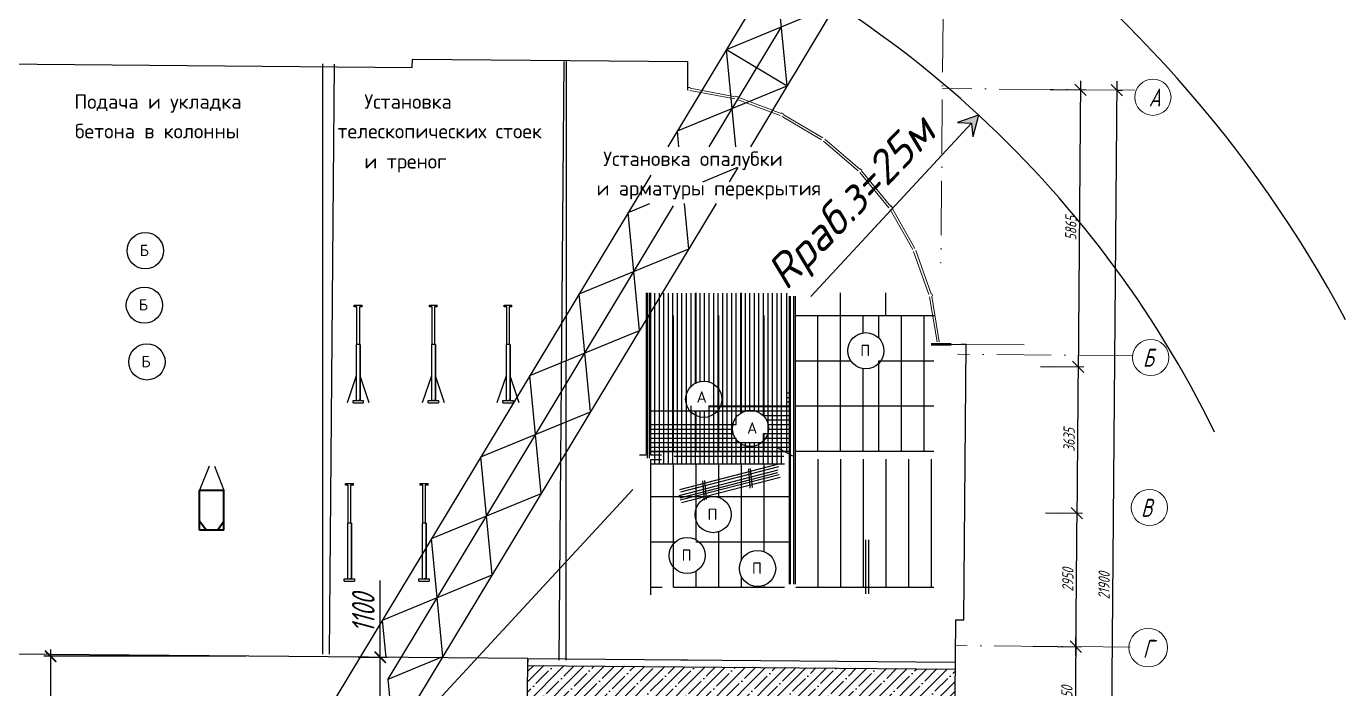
# Model space of a CAD drawing. Header units: millimetres. Extents: x 5763 to 12018931, y 39842 to 3600577.
# Drawn here: x 982353 to 1011502, y 449919 to 464556 of the extents above; entities that cross this region are included whole.
import ezdxf

# ---------------------------------------------------------------- set-up
doc = ezdxf.new("R2010")
doc.units = ezdxf.units.MM
doc.linetypes.add('ACAD_ISO10W100', pattern=[18, 12, -3, 0, -3])
for name, color, linetype in [('!Форматы', 7, 'Continuous'), ('армирование', 6, 'Continuous'), ('Архитектура', 7, 'Continuous'), ('доп сетки', 120, 'Continuous'), ('кран', 84, 'Continuous'), ('Размеры', 7, 'Continuous'), ('тонкие', 2, 'Continuous')]:
    doc.layers.add(name, color=color, linetype=linetype)
for name, color, linetype, lineweight in [('0.5', 7, 'Continuous', 50), ('1УЗЕЛS', 30, 'Continuous', 40), ('AXESM', 255, 'Continuous', 25), ('Основные', 7, 'Continuous', 30), ('разм', 5, 'Continuous', 15)]:
    doc.layers.add(name, color=color, linetype=linetype, lineweight=lineweight)
doc.styles.add('5', font='isocpeui.ttf', dxfattribs={"height": 5})
doc.styles.add('ISOCPEUR', font='isocpeur.ttf')
doc.styles.get("Standard").update_dxf_attribs({"font": 'romans.shx', "width": 0.7, "oblique": 15, "height": 500})
doc.styles.add('VSSP_ROMANS07', font='romans.shx', dxfattribs={"width": 0.7, "oblique": 15, "height": 250})
doc.dimstyles.new('ISO-25', dxfattribs={"dimtxt": 500, "dimasz": 250, "dimexe": 150, "dimexo": 100, "dimgap": 125, "dimtad": 1, "dimtxsty": 'Standard', "dimblk": 'ARCHTICK', "dimcen": 25, "dimdle": 150, "dimadec": 0, "dimazin": 0, "dimtfac": 1, "dimtmove": 0, "dimatfit": 3, "dimfxl": 1, "dimarcsym": 0})
doc.dimstyles.new('VSSP-100', dxfattribs={"dimscale": 100, "dimtxt": 2.5, "dimasz": 2.5, "dimexe": 1.25, "dimexo": 0.625, "dimtad": 1, "dimdec": 0, "dimrnd": 0.001, "dimzin": 1, "dimtxsty": 'VSSP_ROMANS07', "dimblk": 'OBLIQUE', "dimcen": 2.5, "dimdle": 2, "dimaunit": 1, "dimadec": 3, "dimazin": 2, "dimtfac": 1, "dimtdec": 0, "dimtix": 1, "dimtmove": 2, "dimatfit": 3, "dimldrblk": 'OBLIQUE', "dimfxl": 1.25, "dimtolj": 1, "dimtzin": 0, "dimarcsym": 0})

# ---------------------------------------------------------------- blocks, each defined once
blk = doc.blocks.new('_OBLIQUE')
at = {"color": 0, "linetype": 'ByBlock'}
blk.add_line((-0.5, -0.5), (0.5, 0.5), dxfattribs=at)
blk = doc.blocks.new('*D247')
at = {"layer": 'Defpoints', "color": 0, "transparency": 16777216}
for p in [(1006445, 463148), (1006257, 441236), (1006257, 441236)]:
    blk.add_point(p, dxfattribs=at)
at = {"layer": 'Архитектура', "color": 0, "lineweight": -2, "transparency": 16777216}
for p, q in [((1006446, 463348), (1006256, 441036)), ((1006445, 463148), (1006570, 463147)), ((1006257, 441236), (1006132, 441237))]:
    blk.add_line(p, q, dxfattribs=at)
at = {"layer": 'Архитектура', "color": 0, "lineweight": -2, "transparency": 16777216, "xscale": 250, "yscale": 250, "zscale": 250}
for p, rotation in [((1006445, 463148), 89.51016784512785), ((1006257, 441236), 269.5101678451279)]:
    blk.add_blockref('_OBLIQUE', p, dxfattribs=dict(at, rotation=rotation))
at = {"layer": 'Архитектура', "color": 0, "lineweight": 20, "transparency": 16777216, "insert": (1006164, 452193), "char_height": 250, "attachment_point": 5, "rotation": 89.5102, "style": 'VSSP_ROMANS07'}
blk.add_mtext('\\A1;21900', dxfattribs=at)
blk = doc.blocks.new('*D248')
at = {"layer": 'Defpoints', "color": 0, "transparency": 16777216}
for p in [(1006445, 463148), (1006257, 441236), (1006257, 441236)]:
    blk.add_point(p, dxfattribs=at)
at = {"layer": 'Архитектура', "color": 0, "lineweight": -2, "transparency": 16777216}
for p, q in [((1006446, 463348), (1006256, 441036)), ((1006445, 463148), (1006570, 463147)), ((1006257, 441236), (1006132, 441237))]:
    blk.add_line(p, q, dxfattribs=at)
at = {"layer": 'Архитектура', "color": 0, "lineweight": -2, "transparency": 16777216, "xscale": 250, "yscale": 250, "zscale": 250}
for p, rotation in [((1006445, 463148), 89.51016784512785), ((1006257, 441236), 269.5101678451279)]:
    blk.add_blockref('_OBLIQUE', p, dxfattribs=dict(at, rotation=rotation))
at = {"layer": 'Архитектура', "color": 0, "lineweight": 20, "transparency": 16777216, "insert": (1006164, 452193), "char_height": 250, "attachment_point": 5, "rotation": 89.5102, "style": 'VSSP_ROMANS07'}
blk.add_mtext('\\A1;21900', dxfattribs=at)
blk = doc.blocks.new('*D249')
at = {"layer": 'Defpoints', "color": 0, "transparency": 16777216}
for p in [(1004909, 463161), (1004696, 457040), (1005592, 457032)]:
    blk.add_point(p, dxfattribs=at)
at = {"layer": 'Архитектура', "color": 0, "lineweight": -2, "transparency": 16777216}
for p, q in [((1005646, 463355), (1005590, 456832)), ((1004972, 463161), (1005769, 463154)), ((1004758, 457039), (1005717, 457031))]:
    blk.add_line(p, q, dxfattribs=at)
at = {"layer": 'Архитектура', "color": 0, "lineweight": -2, "transparency": 16777216, "xscale": 250, "yscale": 250, "zscale": 250}
for p, rotation in [((1005644, 463155), 89.51016784512785), ((1005592, 457032), 269.5101678451279)]:
    blk.add_blockref('_OBLIQUE', p, dxfattribs=dict(at, rotation=rotation))
at = {"layer": 'Архитектура', "color": 0, "lineweight": 20, "transparency": 16777216, "insert": (1005431, 460095), "char_height": 250, "width": 65299.15, "attachment_point": 5, "rotation": 89.5102, "style": 'VSSP_ROMANS07'}
blk.add_mtext('\\A1;5865', dxfattribs=at)
blk = doc.blocks.new('*D250')
at = {"layer": 'Defpoints', "color": 0, "transparency": 16777216}
for p in [(1004898, 457038), (1004805, 453806), (1005564, 453799)]:
    blk.add_point(p, dxfattribs=at)
at = {"layer": 'Архитектура', "color": 0, "lineweight": -2, "transparency": 16777216}
for p, q in [((1005594, 457232), (1005563, 453599)), ((1004960, 457037), (1005717, 457031)), ((1004868, 453805), (1005689, 453798))]:
    blk.add_line(p, q, dxfattribs=at)
at = {"layer": 'Архитектура', "color": 0, "lineweight": -2, "transparency": 16777216, "xscale": 250, "yscale": 250, "zscale": 250}
for p, rotation in [((1005592, 457032), 89.51016784512785), ((1005564, 453799), 269.5101678451279)]:
    blk.add_blockref('_OBLIQUE', p, dxfattribs=dict(at, rotation=rotation))
at = {"layer": 'Архитектура', "color": 0, "lineweight": 20, "transparency": 16777216, "insert": (1005391, 455417), "char_height": 250, "attachment_point": 5, "rotation": 89.5102, "style": 'VSSP_ROMANS07'}
blk.add_mtext('\\A1;3635', dxfattribs=at)
blk = doc.blocks.new('*D251')
at = {"layer": 'Defpoints', "color": 0, "transparency": 16777216}
for p in [(1005189, 453803), (1004538, 450856), (1005539, 450847)]:
    blk.add_point(p, dxfattribs=at)
at = {"layer": 'Архитектура', "color": 0, "lineweight": -2, "transparency": 16777216}
for p, q in [((1005566, 453999), (1005537, 450647)), ((1005252, 453802), (1005689, 453798)), ((1004600, 450855), (1005664, 450846))]:
    blk.add_line(p, q, dxfattribs=at)
at = {"layer": 'Архитектура', "color": 0, "lineweight": -2, "transparency": 16777216, "xscale": 250, "yscale": 250, "zscale": 250}
for p, rotation in [((1005564, 453799), 89.51016784512785), ((1005539, 450847), 269.5101678451279)]:
    blk.add_blockref('_OBLIQUE', p, dxfattribs=dict(at, rotation=rotation))
at = {"layer": 'Архитектура', "color": 0, "lineweight": 20, "transparency": 16777216, "insert": (1005364, 452325), "char_height": 250, "attachment_point": 5, "rotation": 89.5102, "style": 'VSSP_ROMANS07'}
blk.add_mtext('\\A1;2950', dxfattribs=at)
blk = doc.blocks.new('*D252')
at = {"layer": 'Defpoints', "color": 0, "transparency": 16777216}
for p in [(1004576, 450855), (1005145, 448600), (1005520, 448597)]:
    blk.add_point(p, dxfattribs=at)
at = {"layer": 'Архитектура', "color": 0, "lineweight": -2, "transparency": 16777216}
for p, q in [((1005541, 451047), (1005518, 448397)), ((1004639, 450855), (1005664, 450846)), ((1005207, 448600), (1005645, 448596))]:
    blk.add_line(p, q, dxfattribs=at)
at = {"layer": 'Архитектура', "color": 0, "lineweight": -2, "transparency": 16777216, "xscale": 250, "yscale": 250, "zscale": 250}
for p, rotation in [((1005539, 450847), 89.51016784512785), ((1005520, 448597), 269.5101678451279)]:
    blk.add_blockref('_OBLIQUE', p, dxfattribs=dict(at, rotation=rotation))
at = {"layer": 'Архитектура', "color": 0, "lineweight": 20, "transparency": 16777216, "insert": (1005342, 449724), "char_height": 250, "width": 65741.77, "attachment_point": 5, "rotation": 89.5102, "style": 'VSSP_ROMANS07'}
blk.add_mtext('\\A1;2250', dxfattribs=at)
blk = doc.blocks.new('*D253')
at = {"layer": 'Defpoints', "color": 0, "transparency": 16777216}
for p in [(1004615, 448605), (1004791, 444350), (1005484, 444344)]:
    blk.add_point(p, dxfattribs=at)
at = {"layer": 'Архитектура', "color": 0, "lineweight": -2, "transparency": 16777216}
for p, q in [((1004678, 448604), (1005645, 448596)), ((1005522, 448797), (1005482, 444144)), ((1004853, 444349), (1005609, 444343))]:
    blk.add_line(p, q, dxfattribs=at)
at = {"layer": 'Архитектура', "color": 0, "lineweight": -2, "transparency": 16777216, "xscale": 250, "yscale": 250, "zscale": 250}
for p, rotation in [((1005520, 448597), 89.51016784512785), ((1005484, 444344), 269.5101678451279)]:
    blk.add_blockref('_OBLIQUE', p, dxfattribs=dict(at, rotation=rotation))
at = {"layer": 'Архитектура', "color": 0, "lineweight": 20, "transparency": 16777216, "insert": (1005314, 446472), "char_height": 250, "width": 61132.49, "attachment_point": 5, "rotation": 89.5102, "style": 'VSSP_ROMANS07'}
blk.add_mtext('\\A1;4250', dxfattribs=at)
blk = doc.blocks.new('_ArchTick')
at = {"color": 0, "linetype": 'ByBlock', "const_width": 0.15}
blk.add_lwpolyline([(-0.5, -0.5), (0.5, 0.5)], dxfattribs=at)
blk = doc.blocks.new('*D261')
at = {"color": 0, "lineweight": -2, "transparency": 16777216}
for p, q in [((987213, 450634), (982740, 450634)), ((982890, 445035), (982890, 450784)), ((987213, 445185), (982740, 445185))]:
    blk.add_line(p, q, dxfattribs=at)
at = {"layer": 'Defpoints', "color": 0, "transparency": 16777216}
for p in [(982890, 450634), (987313, 450634), (987313, 445185)]:
    blk.add_point(p, dxfattribs=at)
at = {"color": 0, "lineweight": -2, "transparency": 16777216, "xscale": 250, "yscale": 250, "zscale": 250}
for p, rotation in [((982890, 450634), 90), ((982890, 445185), 270)]:
    blk.add_blockref('_ArchTick', p, dxfattribs=dict(at, rotation=rotation))
at = {"color": 0, "transparency": 16777216, "insert": (982515, 447909), "char_height": 500, "attachment_point": 5, "rotation": 90}
blk.add_mtext('5450', dxfattribs=at)
blk = doc.blocks.new('*D266')
at = {"color": 0, "lineweight": -2, "transparency": 16777216}
for p, q in [((990172, 450614), (990172, 452306)), ((989686, 450614), (990322, 450614)), ((990172, 449350), (990172, 450614)), ((989675, 449500), (990322, 449500))]:
    blk.add_line(p, q, dxfattribs=at)
at = {"layer": 'Defpoints', "color": 0, "transparency": 16777216}
for p in [(989586, 450614), (990172, 450614), (989575, 449500)]:
    blk.add_point(p, dxfattribs=at)
at = {"color": 0, "lineweight": -2, "transparency": 16777216, "xscale": 250, "yscale": 250, "zscale": 250}
for p, rotation in [((990172, 450614), 90), ((990172, 449500), 270)]:
    blk.add_blockref('_ArchTick', p, dxfattribs=dict(at, rotation=rotation))
at = {"color": 0, "transparency": 16777216, "insert": (989797, 451585), "char_height": 500, "attachment_point": 5, "rotation": 90}
blk.add_mtext('1100', dxfattribs=at)

msp = doc.modelspace()

# ---------------------------------------------------------------- hatches: boundary and pattern name
h = msp.add_hatch(color=256)
h.dxf.hatch_style = 1
h.paths.add_polyline_path([(1003393.45972, 462594.91703), (1002923.98056, 462427.92401), (1003232.18302, 462419.08025), (1003262.23999, 462114.21054)])
h = msp.add_hatch()
h.set_pattern_fill('ANSI35', color=256, scale=50.025478)
h.set_pattern_definition([(45, (648762.66, 166501.75), (-224.6208, 224.6208), []), (45, (648987.3, 166501.75), (-224.6208, 224.6208), [397.07723, -79.41545, 0, -79.41545])])
h.paths.add_polyline_path([(993428.9936, 450431.19175), (993401.58494, 447225.2722), (1002819.1443, 447225.2722), (1002846.71088, 447225.2722), (1002847.08465, 447268.99074), (1002873.45094, 450350.44738)])
h.paths.add_polyline_path([(999037.31689, 448989.69777, -1), (998236.90925, 448989.69777, -1)], flags=16)
h.paths.add_polyline_path([(1000523.72514, 447649.57898), (1002374.66781, 447649.57898), (1002374.66781, 448249.88471), (1000523.72514, 448249.88471)], flags=24)
h.paths.add_polyline_path([(997898.17014, 447621.05246), (999749.11281, 447621.05246), (999749.11281, 448221.35819), (997898.17014, 448221.35819)], flags=24)
h.paths.add_polyline_path([(999125.3325, 448904.76861), (1000976.27517, 448904.76861), (1000976.27517, 449505.07434), (999125.3325, 449505.07434)], flags=24)
h.paths.add_polyline_path([(998425.31493, 448708.71177), (998750.48054, 448708.71177), (998750.48054, 449309.0175), (998425.31493, 449309.0175)], flags=8)

# ---------------------------------------------------------------- linework, layer by layer
at = {"layer": '!Форматы', "color": 1, "lineweight": 20}
msp.add_line((1002344.55789, 457534.75695), (1002786.76695, 457530.97633), dxfattribs=at)
at = {"layer": '!Форматы', "color": 1, "lineweight": 53}
msp.add_line((1002344.55789, 457534.75695), (1002786.76695, 457530.97633), dxfattribs=at)
msp.add_line((1002344.55789, 457534.75695), (1002786.76695, 457530.97633), dxfattribs=at)
for p, q in [((998910.80794, 465850.02802), (997824.4841, 464048.20475)), ((999160.96261, 463242.31448), (998910.80794, 465850.02802)), ((997824.4841, 464048.20475), (1000247.46385, 465044.15477)), ((997438.0641, 461895.92541), (999035.88785, 464546.14436)), ((998030.83405, 461895.92541), (997824.36153, 464048.27866)), ((997824.4841, 464048.20475), (999160.96261, 463242.31448)), ((994124.28986, 450551.03915), (994237.37725, 463778.57503)), ((994279.9606, 463801.21805), (994274.36629, 450551.03915)), ((988903.15268, 450679.114), (988903.15268, 463726.23535)), ((989053.22911, 450679.114), (989164.75494, 463723.99881)), ((996738.03768, 462246.45538), (999161.01744, 463242.40541)), ((1003393.45972, 462594.91703), (1002923.98056, 462427.92401)), ((1003393.45972, 462594.91703), (1002923.98056, 462427.92401)), ((1003393.45972, 462594.91703), (1003262.23999, 462114.21054)), ((1003393.45972, 462594.91703), (1003262.23999, 462114.21054)), ((1003232.18302, 462419.08025), (999689.0525, 458583.29037)), ((1002923.98056, 462427.92401), (1003232.18302, 462419.08025)), ((1003232.18302, 462419.08025), (1003232.18302, 462419.08025)), ((1003232.18302, 462419.08025), (1003262.23999, 462114.21054)), ((996771.89454, 461895.92541), (996738.25988, 462246.54672)), ((997301.62876, 461122.81887), (998074.91579, 461440.67346)), ((990345.39674, 450131.72339), (996650.30607, 460589.31619)), ((995651.93604, 460444.72344), (996129.25782, 460640.92344)), ((996988.41455, 459638.83317), (996892.28529, 460640.92344)), ((995902.0907, 457837.00989), (995651.93604, 460444.72344)), ((994565.6122, 458642.90016), (996988.59195, 459638.85019)), ((994815.76686, 456035.18661), (994565.6122, 458642.90016)), ((989595.77143, 458357.14249), (989595.77143, 458396.55834)), ((989595.77143, 458396.55834), (989769.86009, 458396.55834)), ((989655.802, 458357.14249), (989595.77143, 458357.14249)), ((989769.86009, 458357.14249), (989709.82952, 458357.14249)), ((989769.86009, 458357.14249), (989769.86009, 458396.55834)), ((991259.06547, 458357.14249), (991259.06547, 458396.55834)), ((991259.06547, 458396.55834), (991433.15413, 458396.55834)), ((991319.09604, 458357.14249), (991259.06547, 458357.14249)), ((991433.15413, 458357.14249), (991373.12356, 458357.14249)), ((991433.15413, 458357.14249), (991433.15413, 458396.55834)), ((992908.69366, 458357.14249), (992908.69366, 458396.55834)), ((992908.69366, 458396.55834), (993082.78232, 458396.55834)), ((992968.72423, 458357.14249), (992908.69366, 458357.14249)), ((993082.78232, 458357.14249), (993022.75175, 458357.14249)), ((993082.78232, 458357.14249), (993082.78232, 458396.55834)), ((993479.28835, 456841.07688), (995902.26811, 457837.02691)), ((993729.44302, 454233.36334), (993479.28835, 456841.07688)), ((989570.25844, 456235.45771), (989795.37308, 456235.45771)), ((991233.55247, 456235.45771), (991458.66712, 456235.45771)), ((992883.18067, 456235.45771), (993108.29532, 456235.45771)), ((992392.96451, 455039.25361), (994815.94427, 456035.20363)), ((992643.11918, 452431.54006), (992392.96451, 455039.25361)), ((989403.74352, 454412.60657), (989403.74352, 454452.02242)), ((989403.74352, 454452.02242), (989577.83218, 454452.02242)), ((989577.83218, 454412.60657), (989577.83218, 454452.02242)), ((991053.37172, 454412.60657), (991053.37172, 454452.02242)), ((991053.37172, 454452.02242), (991227.46038, 454452.02242)), ((991227.46038, 454412.60657), (991227.46038, 454452.02242)), ((995750.53533, 454319.45525), (987312.94888, 445184.93183)), ((989463.77409, 454412.60657), (989403.74352, 454412.60657)), ((989577.83218, 454412.60657), (989517.80161, 454412.60657)), ((991113.40229, 454412.60657), (991053.37172, 454412.60657)), ((991227.46038, 454412.60657), (991167.42981, 454412.60657)), ((991306.64067, 453237.43033), (993729.62042, 454233.38035)), ((991556.79533, 450629.71678), (991306.64067, 453237.43033)), ((990220.31683, 451435.60705), (992643.29658, 452431.55708)), ((989378.23053, 452290.92179), (989603.34518, 452290.92179)), ((991027.85872, 452290.92179), (991252.97337, 452290.92179)), ((990299.70552, 450608.02717), (990220.31683, 451435.60705)), ((990345.39674, 450131.72339), (991556.97274, 450629.7338)), ((993430.27662, 450581.26269), (993428.9936, 450431.19175)), ((993428.9936, 450431.19175), (1002873.45862, 450350.44731)), ((993430.27662, 450581.26269), (1002874.74164, 450500.51826)), ((996965.44482, 450551.03915), (996815.36839, 450551.03915)), ((990470.47149, 448827.89351), (990345.39674, 450131.72339))]:
    msp.add_line(p, q)
at = {"color": 0}
for p, q in [((989655.802, 457523.1135), (989655.802, 458357.14249)), ((989709.82952, 458357.14249), (989709.82952, 457523.1135)), ((991319.09604, 457523.1135), (991319.09604, 458357.14249)), ((991373.12356, 458357.14249), (991373.12356, 457523.1135)), ((992968.72423, 457523.1135), (992968.72423, 458357.14249)), ((993022.75175, 458357.14249), (993022.75175, 457523.1135)), ((989727.83869, 457523.1135), (989637.79283, 457523.1135)), ((989637.79283, 457523.1135), (989637.79283, 456289.48522)), ((989637.79283, 457523.1135), (989655.802, 457523.1135)), ((989727.83869, 457523.1135), (989727.83869, 456289.48522)), ((989727.83869, 456289.48522), (989727.83869, 457523.1135)), ((991391.13273, 457523.1135), (991301.08687, 457523.1135)), ((991301.08687, 457523.1135), (991301.08687, 456289.48522)), ((991301.08687, 457523.1135), (991319.09604, 457523.1135)), ((991391.13273, 457523.1135), (991391.13273, 456289.48522)), ((991391.13273, 456289.48522), (991391.13273, 457523.1135)), ((993040.76092, 457523.1135), (992950.71506, 457523.1135)), ((992950.71506, 457523.1135), (992950.71506, 456289.48522)), ((992950.71506, 457523.1135), (992968.72423, 457523.1135)), ((993040.76092, 457523.1135), (993040.76092, 456289.48522)), ((993040.76092, 456289.48522), (993040.76092, 457523.1135)), ((989637.79283, 456829.76038), (989437.89102, 456235.45771)), ((989927.7405, 456235.45771), (989727.83869, 456829.76038)), ((991301.08687, 456829.76038), (991101.18506, 456235.45771)), ((991591.03454, 456235.45771), (991391.13273, 456829.76038)), ((992950.71506, 456829.76038), (992750.81325, 456235.45771)), ((993240.66273, 456235.45771), (993040.76092, 456829.76038)), ((989570.25844, 456235.45771), (989570.25844, 456289.48522)), ((989570.25844, 456289.48522), (989637.79283, 456289.48522)), ((989637.79283, 456289.48522), (989727.83869, 456289.48522)), ((989637.79283, 456289.48522), (989682.81576, 456289.48522)), ((989727.83869, 456289.48522), (989682.81576, 456289.48522)), ((989682.81576, 456289.48522), (989795.37308, 456289.48522)), ((989795.37308, 456289.48522), (989795.37308, 456235.45771)), ((991233.55247, 456235.45771), (991233.55247, 456289.48522)), ((991233.55247, 456289.48522), (991301.08687, 456289.48522)), ((991301.08687, 456289.48522), (991391.13273, 456289.48522)), ((991301.08687, 456289.48522), (991346.1098, 456289.48522)), ((991391.13273, 456289.48522), (991346.1098, 456289.48522)), ((991346.1098, 456289.48522), (991458.66712, 456289.48522)), ((991458.66712, 456289.48522), (991458.66712, 456235.45771)), ((992883.18067, 456235.45771), (992883.18067, 456289.48522)), ((992883.18067, 456289.48522), (992950.71506, 456289.48522)), ((992950.71506, 456289.48522), (993040.76092, 456289.48522)), ((992950.71506, 456289.48522), (992995.73799, 456289.48522)), ((993040.76092, 456289.48522), (992995.73799, 456289.48522)), ((992995.73799, 456289.48522), (993108.29532, 456289.48522)), ((993108.29532, 456289.48522), (993108.29532, 456235.45771)), ((989463.77409, 453578.57758), (989463.77409, 454412.60657)), ((989517.80161, 454412.60657), (989517.80161, 453578.57758)), ((991113.40229, 453578.57758), (991113.40229, 454412.60657)), ((991167.42981, 454412.60657), (991167.42981, 453578.57758)), ((989535.81078, 453578.57758), (989445.76492, 453578.57758)), ((989445.76492, 453578.57758), (989445.76492, 452344.94931)), ((989445.76492, 453578.57758), (989463.77409, 453578.57758)), ((989535.81078, 453578.57758), (989535.81078, 452344.94931)), ((989535.81078, 452344.94931), (989535.81078, 453578.57758)), ((991185.43898, 453578.57758), (991095.39312, 453578.57758)), ((991095.39312, 453578.57758), (991095.39312, 452344.94931)), ((991095.39312, 453578.57758), (991113.40229, 453578.57758)), ((991185.43898, 453578.57758), (991185.43898, 452344.94931)), ((991185.43898, 452344.94931), (991185.43898, 453578.57758)), ((989378.23053, 452290.92179), (989378.23053, 452344.94931)), ((989378.23053, 452344.94931), (989445.76492, 452344.94931)), ((989445.76492, 452344.94931), (989535.81078, 452344.94931)), ((989445.76492, 452344.94931), (989490.78785, 452344.94931)), ((989535.81078, 452344.94931), (989490.78785, 452344.94931)), ((989490.78785, 452344.94931), (989603.34518, 452344.94931)), ((989603.34518, 452344.94931), (989603.34518, 452290.92179)), ((991027.85872, 452290.92179), (991027.85872, 452344.94931)), ((991027.85872, 452344.94931), (991095.39312, 452344.94931)), ((991095.39312, 452344.94931), (991185.43898, 452344.94931)), ((991095.39312, 452344.94931), (991140.41605, 452344.94931)), ((991185.43898, 452344.94931), (991140.41605, 452344.94931)), ((991140.41605, 452344.94931), (991252.97337, 452344.94931)), ((991252.97337, 452344.94931), (991252.97337, 452290.92179))]:
    msp.add_line(p, q, dxfattribs=at)
at = {"ltscale": 100}
msp.add_line((1003114.92209, 457528.1708), (1003014.8748, 457529.02615), dxfattribs=at)
for radius, start, end in [(27405.81441, 28.040870858, 55.331841378), (23700.00873, 26.042073751, 69.778020125)]:
    msp.add_arc((987312.94888, 445184.93183), radius, start, end)
at = {"layer": '0.5', "color": 7, "linetype": 'Continuous', "lineweight": -2}
for p, q in [((998910.80794, 465850.02802), (996526.86941, 461895.92541)), ((1000247.46385, 465044.15477), (998349.09631, 461895.92541)), ((998074.47137, 461440.49079), (997882.9167, 461122.81887)), ((996149.17263, 461269.46136), (986007.08365, 444447.35797)), ((997592.33601, 460640.92344), (987255.19264, 443497.93211))]:
    msp.add_line(p, q, dxfattribs=at)
at = {"layer": '1УЗЕЛS', "color": 7}
for p, q in [((986181.93412, 453423.07906), (986181.93412, 454302.66633)), ((986181.93412, 454302.66633), (986719.45968, 454302.66633)), ((986719.45968, 453423.07906), (986719.45968, 454302.66633)), ((986328.532, 453423.07906), (986181.93412, 453618.5429)), ((986572.8618, 453423.07906), (986719.45968, 453618.5429)), ((986719.45968, 453423.07906), (986181.93412, 453423.07906))]:
    msp.add_line(p, q, dxfattribs=at)
at = {"layer": 'AXESM', "color": 7, "lineweight": 25}
for p, q in [((986388.79194, 454832.18585), (986181.93412, 454302.66633)), ((986512.60185, 454832.18585), (986719.45968, 454302.66633)), ((986252.42619, 454302.66633), (986648.9676, 454302.66633))]:
    msp.add_line(p, q, dxfattribs=at)
at = {"layer": 'армирование', "color": 0}
for p, q in [((996238.46912, 454890.64296), (996238.46912, 458658.24873)), ((996338.52007, 454890.64296), (996338.52007, 458658.24873)), ((996438.57103, 454890.64296), (996438.57103, 458658.24873)), ((996538.62198, 454890.64296), (996538.62198, 458658.24873)), ((996638.67294, 454890.64296), (996638.67294, 458658.24873)), ((996738.72389, 454890.64296), (996738.72389, 458658.24873)), ((996838.77485, 454890.64296), (996838.77485, 458658.24873)), ((996938.8258, 454890.64296), (996938.8258, 458658.24873)), ((997038.87676, 456582.6498), (997038.87676, 458658.24873)), ((997138.92771, 456657.23103), (997138.92771, 458658.24873)), ((997238.97867, 456693.81316), (997238.97867, 458658.24873)), ((997339.02962, 456702.96238), (997339.02962, 458658.24873)), ((997439.08058, 456686.64638), (997439.08058, 458658.24873)), ((997539.13153, 454890.64296), (997539.13153, 458658.24873)), ((997639.18249, 454890.64296), (997639.18249, 458658.24873)), ((997739.23344, 454890.64296), (997739.23344, 458658.24873)), ((997839.2844, 454890.64296), (997839.2844, 458658.24873)), ((997939.33535, 454890.64296), (997939.33535, 458658.24873)), ((998039.38631, 455756.77103), (998039.38631, 458658.24873)), ((998139.43727, 456010.17048), (998139.43727, 458658.24873)), ((998239.48822, 456055.13643), (998239.48822, 458658.24873)), ((998339.53918, 456056.92389), (998339.53918, 458658.24873)), ((998439.59013, 456056.92389), (998439.59013, 458658.24873)), ((998539.64109, 456024.53841), (998539.64109, 458658.24873)), ((998639.69204, 455949.23791), (998639.69204, 458658.24873)), ((998739.743, 454890.64296), (998739.743, 458658.24873)), ((998839.79395, 454890.64296), (998839.79395, 458658.24873)), ((998939.84491, 454890.64296), (998939.84491, 458658.24873)), ((999039.89586, 454890.64296), (999039.89586, 458658.24873)), ((999147.45064, 456457.12771), (999239.99777, 456457.12771)), ((999147.45064, 456357.07676), (999239.99777, 456357.07676)), ((999147.45064, 456257.0258), (999239.99777, 456257.0258)), ((996145.92198, 456056.92389), (999239.99777, 456056.92389)), ((997038.87676, 454890.64296), (997038.87676, 456166.29264)), ((997138.92771, 454890.64296), (997138.92771, 456056.92389)), ((997238.97867, 454890.64296), (997238.97867, 456056.92389)), ((997339.02962, 454890.64296), (997339.02962, 456056.92389)), ((997425.11649, 456156.97485), (999239.99777, 456156.97485)), ((997439.08058, 454890.64296), (997439.08058, 456166.29264)), ((998632.10915, 455956.87294), (999239.99777, 455956.87294)), ((996145.92198, 455756.77103), (998039.38631, 455756.77103)), ((996145.92198, 455656.72007), (997952.02485, 455656.72007)), ((998706.4536, 455856.82198), (999239.99777, 455856.82198)), ((998739.743, 455756.77103), (999239.99777, 455756.77103)), ((998739.743, 455656.72007), (999239.99777, 455656.72007)), ((996145.92198, 455556.66912), (997968.46581, 455556.66912)), ((996145.92198, 455456.61816), (998039.38631, 455456.61816)), ((996145.92198, 455356.56721), (999239.99777, 455356.56721)), ((998039.38631, 454890.64296), (998039.38631, 455456.61816)), ((998139.43727, 454890.64296), (998139.43727, 455356.56721)), ((998239.48822, 454890.64296), (998239.48822, 455356.56721)), ((998339.53918, 454890.64296), (998339.53918, 455356.56721)), ((998439.59013, 454890.64296), (998439.59013, 455356.56721)), ((998539.64109, 454890.64296), (998539.64109, 455356.56721)), ((998639.69204, 454890.64296), (998639.69204, 455556.66912)), ((998639.69204, 455556.66912), (999239.99777, 455556.66912)), ((998639.69204, 455456.61816), (999239.99777, 455456.61816)), ((996145.92198, 455256.51625), (999239.99777, 455256.51625)), ((996145.92198, 455156.4653), (999239.99777, 455156.4653)), ((996663.68568, 455056.41434), (999089.92134, 455056.41434))]:
    msp.add_line(p, q, dxfattribs=at)
at = {"layer": 'Архитектура', "color": 7, "linetype": 'ACAD_ISO10W100', "lineweight": 20, "ltscale": 100}
for p, q in [((1002621.67035, 466541.43599), (1002559.96394, 459323.79849)), ((1006844.94779, 463144.49523), (1002592.93936, 463180.84732)), ((1006844.94779, 463144.49523), (1002592.93936, 463180.84732)), ((1006794.77222, 457275.58963), (1002922.94192, 457308.69143)), ((1006739.72342, 450836.67652), (1002867.89312, 450869.77831))]:
    msp.add_line(p, q, dxfattribs=at)
at = {"layer": 'Архитектура', "color": 7, "lineweight": 25}
for p, q in [((990880.5568, 463650.1826), (990882.09642, 463830.26773)), ((990880.5568, 463650.1826), (990882.09642, 463830.26773)), ((990882.09642, 463830.26773), (996970.84245, 463778.21265)), ((990882.09642, 463830.26773), (996970.84245, 463778.21265)), ((996965.44482, 463146.86628), (996970.84245, 463778.21265)), ((996965.44482, 463146.86628), (996970.84245, 463778.21265)), ((1002483.57572, 457533.56843), (1003114.92209, 457528.1708)), ((1003062.86702, 451439.42477), (1003114.92209, 457528.1708)), ((1002882.78188, 451440.96439), (1003062.86702, 451439.42477))]:
    msp.add_line(p, q, dxfattribs=at)
at = {"layer": 'Архитектура', "color": 7, "lineweight": 18}
for p, q in [((996971.40433, 463206.61861), (997021.20035, 463201.83272)), ((996971.40433, 463206.61861), (997021.20035, 463201.83272)), ((998075.03393, 463002.27553), (998026.82549, 463015.6357)), ((999078.20467, 462622.75378), (999033.04859, 462644.28229)), ((1000778.03013, 461410.73513), (1000813.09979, 461375.06066)), ((1001492.11026, 460544.79982), (1001463.7682, 460586.02209)), ((1002358.19297, 458645.24814), (1002370.72694, 458596.81832))]:
    msp.add_line(p, q, dxfattribs=at)
at = {"layer": 'Архитектура', "color": 7, "lineweight": 20}
for p, q in [((997019.76458, 463186.89392), (998022.81743, 463001.17317)), ((997014.96041, 463136.90768), (998009.40623, 462952.78058)), ((999004.97929, 462585.4069), (998057.61467, 462939.4204)), ((999026.59003, 462630.73547), (998071.02588, 462987.813)), ((999071.74612, 462609.20696), (999950.78724, 462091.62226)), ((999050.13537, 462563.87839), (999921.63359, 462050.735)), ((1000731.51705, 461365.01062), (999962.36526, 462021.69229)), ((1000767.32779, 461400.21424), (999991.51891, 462062.57955)), ((1000766.5867, 461329.33615), (1001410.02177, 460549.06915)), ((1000802.39744, 461364.53977), (1001451.40151, 460577.51948)), ((1001936.53174, 459627.70256), (1001438.36383, 460507.84688)), ((1001982.22317, 459648.53514), (1001479.74357, 460536.2972)), ((1001957.28504, 459582.185), (1002295.0492, 458628.9061)), ((1002002.97648, 459603.01758), (1002343.66402, 458641.48795)), ((1002474.6808, 457583.0277), (1002307.58318, 458580.47628)), ((1002524.74186, 457586.97653), (1002356.19799, 458593.05813)), ((1002934.83696, 457529.71042), (1004399.51942, 457517.18828))]:
    msp.add_line(p, q, dxfattribs=at)
at = {"layer": 'Архитектура', "color": 7, "lineweight": 25}
msp.add_lwpolyline([(1002882.78188, 451440.96439), (1002819.1443, 443997.44383), (993374.67928, 444078.18826), (993430.27662, 450581.26269), (981984.86562, 450679.114), (981902.75473, 441074.8181), (972458.28971, 441155.56253), (972651.9374, 463806.02622), (990880.5568, 463650.1826)], dxfattribs=at)
at = {"layer": 'Архитектура', "color": 7, "lineweight": 20}
for centre, radius in [((1007243.84559, 462990.00244), 400.20382), ((1007243.84559, 462990.00244), 400.20382), ((1007194.66094, 457237.00258), 400.20382), ((1007139.84146, 450824.91204), 427.77035)]:
    msp.add_circle(centre, radius, dxfattribs=at)
at = {"layer": 'Архитектура', "lineweight": 20}
msp.add_circle((1007166.28565, 453920.71499), 400.20382, dxfattribs=at)
at = {"layer": 'доп сетки', "color": 0}
for p, q in [((996071.86971, 458667.56652), (996071.86971, 455015.13877)), ((996116.89264, 458667.56652), (996116.89264, 455015.13877)), ((998957.43202, 454744.36432), (996772.50392, 454181.96551)), ((998972.34436, 454876.78209), (996787.41627, 454314.38328)), ((998967.75991, 454818.71341), (996804.70001, 454258.75431)), ((998344.69005, 454350.1456), (998313.63515, 454776.21863)), ((998394.77734, 454360.87479), (998355.05387, 454784.9922)), ((998952.84756, 454686.29565), (996789.78767, 454126.33654)), ((998983.83381, 454644.34448), (996798.90572, 454081.94566)), ((999011.70982, 454585.28475), (996826.78173, 454022.88594)), ((997333.73744, 454087.54627), (997302.68254, 454513.61931)), ((997383.82473, 454098.27547), (997344.10127, 454522.39288))]:
    msp.add_line(p, q, dxfattribs=at)
at = {"layer": 'кран', "color": 0}
msp.add_line((998926.30047, 455254.12708), (999278.21752, 455063.55504), dxfattribs=at)
at = {"layer": 'Основные', "color": 0}
for p, q in [((999234.43574, 452226.78628), (999234.43574, 458595.60879)), ((999310.03344, 452226.78628), (999310.03344, 458595.60879))]:
    msp.add_line(p, q, dxfattribs=at)
at = {"layer": 'Размеры', "color": 0}
for p, q in [((999204.42045, 458595.60879), (999204.42045, 452226.78628)), ((999340.04873, 458595.60879), (999340.04873, 452226.78628)), ((996145.92198, 454890.64296), (999102.42771, 454890.64296)), ((1000899.45436, 452011.25435), (1000899.45436, 453207.99108)), ((1000964.48748, 452011.25435), (1000964.48748, 453207.99108))]:
    msp.add_line(p, q, dxfattribs=at)
for centre in [(984981.05589, 459598.54187), (984960.4685, 458395.35287), (1000901.64158, 457386.29988), (985017.54711, 457140.16324), (997319.98333, 456314.2858), (998351.97149, 455671.06533), (997526.76125, 453765.59762), (996952.76595, 452861.48676), (998509.04024, 452575.23563)]:
    msp.add_circle(centre, 400.20382, dxfattribs=at)
at = {"layer": 'тонкие', "color": 0}
for p, q in [((996045.87103, 458667.56652), (996045.87103, 455078.23851)), ((996145.92198, 458667.56652), (996145.92198, 455078.23851)), ((997146.43153, 458667.56652), (997146.43153, 456661.07573)), ((998146.94109, 458667.56652), (998146.94109, 456014.75943)), ((999147.45064, 458658.24873), (999147.45064, 455165.78309)), ((1000340.55828, 458167.31175), (1000340.55828, 458667.56652)), ((1001341.06783, 458167.31175), (1001341.06783, 458667.56652)), ((996646.17676, 458167.31175), (996646.17676, 455165.78309)), ((997646.68631, 458167.31175), (997646.68631, 455165.78309)), ((998647.19586, 458167.31175), (998647.19586, 455941.26094)), ((999340.04873, 458167.31175), (1002416.6156, 458167.31175)), ((999840.3035, 455165.78309), (999840.3035, 458167.31175)), ((1000340.55828, 455165.78309), (1000340.55828, 458167.31175)), ((1000840.81306, 457781.85391), (1000840.81306, 458167.31175)), ((1001190.9914, 457662.77733), (1001190.9914, 458167.31175)), ((1001691.24617, 455165.78309), (1001691.24617, 458167.31175)), ((1002191.50095, 455165.78309), (1002191.50095, 458167.31175)), ((999340.04873, 457166.8022), (1000567.00168, 457166.8022)), ((1001190.9914, 457166.8022), (1002404.55301, 457166.8022)), ((1001190.9914, 455165.78309), (1001190.9914, 457166.8022)), ((1000840.81306, 455165.78309), (1000840.81306, 456990.74586)), ((997146.43153, 456056.92389), (997146.43153, 455165.78309)), ((997425.11649, 456166.29264), (999239.99777, 456166.29264)), ((999340.04873, 456166.29264), (1002404.55301, 456166.29264)), ((998146.94109, 455356.56721), (998146.94109, 455165.78309)), ((998647.19586, 455556.66912), (998647.19586, 455165.78309)), ((996045.87103, 455078.23851), (995903.29842, 455078.23851)), ((996145.92198, 455165.78309), (999239.99777, 455165.78309)), ((996388.54555, 455078.23851), (996145.92198, 455078.23851)), ((999340.04873, 455165.78309), (1002404.55301, 455165.78309)), ((996388.54555, 454978.18755), (996145.92198, 454978.18755)), ((996145.92198, 454978.18755), (996145.92198, 451989.16526)), ((996646.17676, 454890.64296), (996646.17676, 452164.25444)), ((997146.43153, 454890.64296), (997146.43153, 453211.7106)), ((997646.68631, 454890.64296), (997646.68631, 454147.4105)), ((998146.94109, 454890.64296), (998146.94109, 452745.66832)), ((998647.19586, 454890.64296), (998647.19586, 452950.83664)), ((999840.3035, 454990.69392), (999840.3035, 452164.25444)), ((1000340.55828, 454990.69392), (1000340.55828, 452164.25444)), ((1000840.81306, 454990.69392), (1000840.81306, 452164.25444)), ((1001341.06783, 454990.69392), (1001341.06783, 452164.25444)), ((1001841.32261, 454990.69392), (1001841.32261, 452164.25444)), ((1002341.57738, 454990.69392), (1002341.57738, 452164.25444)), ((996145.92198, 454165.27354), (999239.99777, 454165.27354)), ((997646.68631, 453383.78473), (997646.68631, 452164.25444)), ((996145.92198, 453164.76399), (996691.64142, 453164.76399)), ((997146.43153, 453164.76399), (999239.99777, 453164.76399)), ((997146.43153, 452511.26292), (997146.43153, 452164.25444)), ((998146.94109, 452404.80293), (998146.94109, 452164.25444)), ((996145.92198, 452164.25444), (996401.05192, 452164.25444)), ((996651.17931, 452164.25444), (999102.42771, 452164.25444)), ((998647.19586, 452199.63461), (998647.19586, 452164.25444)), ((999352.5551, 452164.25444), (1002404.10923, 452164.25444))]:
    msp.add_line(p, q, dxfattribs=at)

# ---------------------------------------------------------------- texts
at = {"lineweight": 25, "style": '5'}
msp.add_text('Rраб.з=25м', height=714.64968, rotation=46.021107892, dxfattribs=at).set_placement((999141.70321, 458699.05281))
at = {"lineweight": 20, "char_height": 250.12739, "attachment_point": 1, "style": 'ISOCPEUR'}
for s, width, insert in [('Б', 3.7468513, (984856.80234, 459730.26606)), ('Б', 3.7468513, (984836.21495, 458527.07706)), ('П', 3.7468513, (1000777.38803, 457518.02408)), ('Б', 3.7468513, (984893.29356, 457271.88744)), ('А', 3.8166721, (997161.47415, 456490.21464)), ('А', 3.8166721, (998278.01611, 455804.85072)), ('П', 3.7468513, (997402.5077, 453897.32181)), ('П', 3.7468513, (996828.5124, 452993.21096)), ('П', 3.7468513, (998384.78669, 452706.95983))]:
    msp.add_mtext_dynamic_manual_height_columns(s, width=width, gutter_width=12.5, heights=[0], dxfattribs=dict(at, insert=insert))
at = {"layer": 'Архитектура', "color": 7, "lineweight": 20, "style": 'VSSP_ROMANS07', "oblique": 15, "width": 0.7}
for s, p in [('А', (1007150.71131, 462785.05014)), ('А', (1007150.71131, 462785.05014)), ('Б', (1007021.48882, 457032.73456)), ('Г', (1007019.84891, 450599.25103))]:
    msp.add_text(s, height=400.20382, rotation=359.510167849, dxfattribs=at).set_placement(p)
at = {"layer": 'Архитектура', "lineweight": 20, "style": 'VSSP_ROMANS07', "oblique": 15, "width": 0.7}
msp.add_text('В', height=400.20382, rotation=359.510167849, dxfattribs=at).set_placement((1006979.7739, 453716.56101))
at = {"layer": 'разм', "color": 0, "linetype": 'Continuous', "style": 'ISOCPEUR'}
for s, height, p in [('Подача и укладка', 321.2636171, (983413.06829, 462733.7908)), ('Установка', 321.263617, (989820.49898, 462733.7908)), ('бетона в колонны', 321.2636171, (983426.65339, 462081.15494)), ('телескопических стоек', 321.2636171, (989225.1217, 462081.15494)), ('Установка опалубки', 321.2636171, (995098.87102, 461470.26488)), ('и треног', 321.263617, (989820.49898, 461414.00363)), ('и арматуры перекрытия', 321.2636171, (994948.73455, 460817.62902))]:
    msp.add_text(s, height=height, dxfattribs=at).set_placement(p)

# ---------------------------------------------------------------- dimensions: what is measured, and where the dimension line sits
dim = msp.add_linear_dim(base=(990171.70346, 450614.12684), p1=(989574.94193, 449500.2581), p2=(989586.24339, 450614.12684), angle=90, text='1100', dimstyle='ISO-25')
dim.commit()
dim.dimension.update_dxf_attribs({"geometry": '*D266', "text_midpoint": (989796.70346, 451585.02132)})
dim = msp.add_linear_dim(base=(982890.16357, 450633.56213), p1=(987312.94888, 445184.93183), p2=(987312.94888, 450633.56213), angle=90, text='5450', dimstyle='ISO-25')
dim.commit()
dim.dimension.update_dxf_attribs({"geometry": '*D261', "text_midpoint": (982890.16357, 447909.24698), "dimtype": 160})
at = {"layer": 'Архитектура', "color": 7, "lineweight": 20}
for base, p1, p2, text, override, picture, middle in [((1005592.03318, 457031.86466), (1004909.03264, 463161.04613), (1004695.59536, 457039.52866), '5865', {"dimfxl": 100}, '*D249', (1005430.71354, 460094.91496)), ((1005519.91916, 448596.87689), (1004576.35413, 450855.17201), (1005144.74179, 448600.08443), '2250', {"dimfxl": 100}, '*D252', (1005342.04435, 449723.51172)), ((1005483.5585, 444343.86621), (1004615.00819, 448604.61333), (1004790.80359, 444349.78885), '4250', {"dimfxl": 100}, '*D253', (1005314.24568, 446471.9745)), ((1006257.42334, 441235.802), (1006444.7586, 463147.91661), (1006257.42334, 441235.802), '21900', {"dimfxlon": 1}, '*D247', (1006163.59782, 452193.46226)), ((1006257.42334, 441235.802), (1006444.7586, 463147.91661), (1006257.42334, 441235.802), '21900', {"dimfxlon": 1}, '*D248', (1006163.59782, 452193.46226)), ((1005564.39703, 453799.33643), (1004897.70888, 457037.80071), (1004805.10414, 453805.82793), '3635', {"dimfxl": 100}, '*D250', (1005390.72195, 455417.2035)), ((1005539.15584, 450846.94064), (1005189.21966, 453802.54397), (1004537.75857, 450855.50198), '2950', {"dimfxl": 100}, '*D251', (1005364.28328, 452324.74149))]:
    dim = msp.add_linear_dim(base=base, p1=p1, p2=p2, angle=269.510167845, text=text, dimstyle='VSSP-100', override=override, dxfattribs=at)
    dim.commit()
    dim.dimension.update_dxf_attribs({"geometry": picture, "text_midpoint": middle})

doc.saveas('drawing.dxf')
